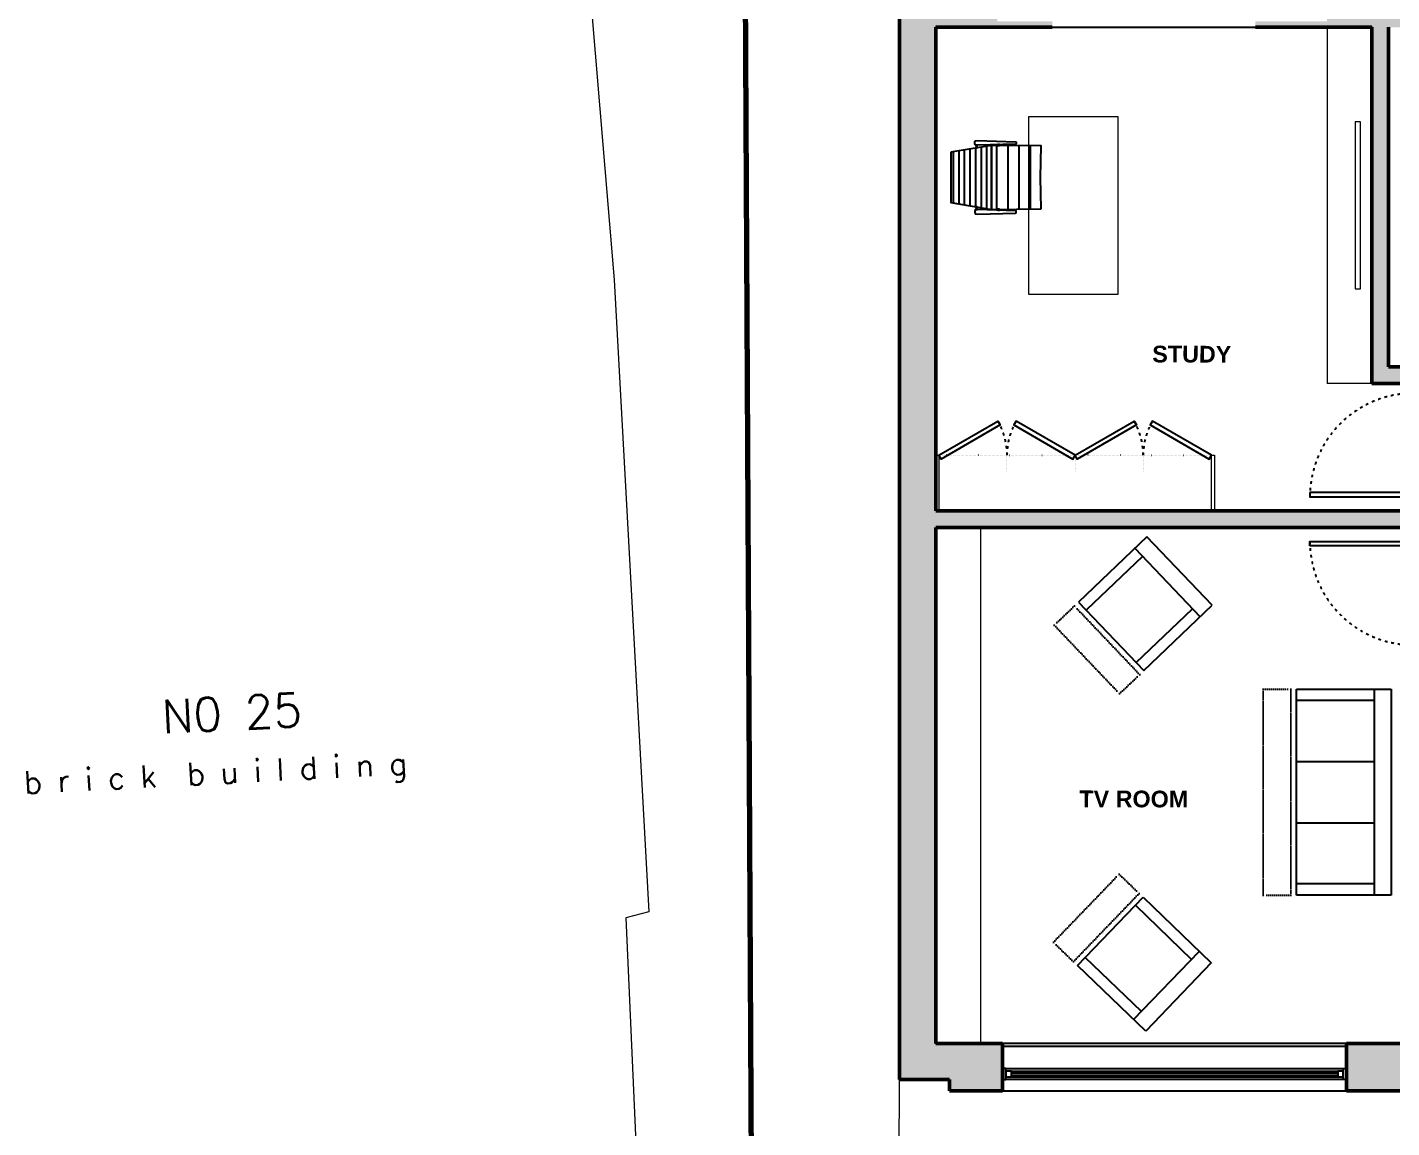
# Model space of a CAD drawing. Extents: x -28322 to 12753, y -19674 to 31372.
# Drawn here: x -22823 to -10568, y -3568 to 6316 of the extents above; entities that cross this region are included whole.
import ezdxf
from ezdxf.enums import TextEntityAlignment as Align

# ---------------------------------------------------------------- set-up
doc = ezdxf.new("R2010")
doc.units = 0
doc.linetypes.add('2270pga00$0$ACAD_ISO03W100', pattern=[30, 12, -18])
doc.linetypes.add('2270pga00$0$ACAD_ISO07W100', pattern=[3, 0, -3])
doc.layers.get('0').update_dxf_attribs({"linetype": 'CONTINUOUS'})
doc.layers.get('Defpoints').update_dxf_attribs({"linetype": 'CONTINUOUS', "lineweight": 25})
for name, color, linetype, lineweight in [('2270pga00$0$A010g - Gen Graphics', 1, 'CONTINUOUS', 18), ('2270pga00$0$A010t - Gen Text', 1, 'CONTINUOUS', 18), ('2270pga00$0$A036g - Detail Layer', 6, 'CONTINUOUS', 70), ('2270pga00$0$A315g - Ext Doors', 7, 'CONTINUOUS', 25), ('2270pga00$0$A325g - Int Doors', 1, 'CONTINUOUS', 25), ('2270pga00$0$A470g - Roof Finishes', 1, 'CONTINUOUS', 18), ('2270pga00$0$A700g - Furniture', 1, 'CONTINUOUS', 18), ('2270pga00$0$A740g - San Fittings', 1, 'CONTINUOUS', 18), ('2270pga00$0$A904g - Landscaping - hard-soft-water', 8, 'CONTINUOUS', 13), ('Walls', 3, 'CONTINUOUS', 50)]:
    doc.layers.add(name, color=color, linetype=linetype, lineweight=lineweight)
doc.layers.add('Room - Study', color=2, linetype='CONTINUOUS')
doc.layers.add('Room - TV Room', color=2, linetype='CONTINUOUS')
doc.styles.add('2270pga00$0$2019_MS 50-Room Name', font='arialbd.ttf', dxfattribs={"height": 200})
doc.styles.add('2270pga00$0$DFLT', font='simplex.shx')

msp = doc.modelspace()

# ---------------------------------------------------------------- hatches: boundary and pattern name
at = {"layer": '2270pga00$0$A010g - Gen Graphics'}
h = msp.add_hatch(color=254, dxfattribs=at)
h.dxf.hatch_style = 1
h.paths.add_polyline_path([(-10394, 14435), (-8649, 14441), (-8650, 14795), (-10761, 14787), (-10747, 9904), (-10748, 9579), (-10748, 6466), (-10748, 6316), (-10598, 6316), (-10598, 6316), (-9713, 6316), (-9713, 6641), (-10398, 6641), (-10398, 7137), (-10398, 7137), (-10398, 7137), (-10397, 7737), (-10398, 7737), (-10397, 7737), (-10397, 8337), (-10397, 8337), (-10397, 8337), (-10396, 10137), (-10396, 10137), (-10396, 10737), (-10396, 11337), (-10395, 13137), (-10395, 13137), (-10395, 13137), (-10394, 13737), (-10395, 13737), (-10394, 13737), (-10394, 14337), (-10394, 14337), (-10394, 14337)])
h.paths.add_polyline_path([(-6255, 6641), (-9015, 6641), (-9015, 6316), (-8775, 6316), (-8655, 6316), (-6255, 6316)])
h = msp.add_hatch(color=252, dxfattribs=at)
h.dxf.hatch_style = 1
h.paths.add_polyline_path([(-13985, 9904), (-14988, 9904), (-14988, -3136), (-14540, -3136), (-14540, -3236), (-14063, -3236), (-14063, -2811), (-14663, -2811), (-14663, 1823), (-10373, 1823), (-10373, 1698), (-10183, 1698), (-10183, 2098), (-10373, 2098), (-10373, 1973), (-14663, 1973), (-14663, 6316), (-13617, 6316), (-13617, 6371), (-14110, 6371), (-14110, 6411), (-13617, 6411), (-13617, 6466), (-14663, 6466), (-14663, 9579), (-13985, 9579)])
h.paths.add_polyline_path([(-10747, 9904), (-11725, 9904), (-11725, 9579), (-10748, 9579)], flags=17)
h.paths.add_polyline_path([(-10748, 6466), (-11793, 6466), (-11793, 6411), (-11151, 6411), (-11151, 6371), (-11793, 6371), (-11793, 6316), (-10748, 6316)], flags=17)
h.paths.add_polyline_path([(-4538, 6316), (-4728, 6316), (-4728, 4166), (-4538, 4166)])
h.paths.add_polyline_path([(77, 6641), (-494, 6641), (-494, 6316), (-248, 6316), (-248, 3316), (-2898, 3316), (-2898, 3166), (-248, 3166), (-248, 2388), (-86, 2388), (77, 2388)])
h.paths.add_polyline_path([(-3698, 3316), (-4538, 3316), (-4538, 3366), (-4728, 3366), (-4728, 716), (-6438, 716), (-6438, 441), (-6318, 441), (-6318, 566), (-4088, 566), (-4088, -701), (-3938, -701), (-3938, 716), (-4538, 716), (-4538, 3166), (-3698, 3166)])
h.paths.add_polyline_path([(-3938, -701), (-4088, -701), (-4088, -1001), (-3938, -1001)])
h.paths.add_polyline_path([(-3938, -1001), (-4088, -1001), (-4088, -1911), (-6318, -1911), (-6318, -1624), (-6438, -1624), (-6438, -2236), (-4863, -2236), (-4863, -3136), (-4415, -3136), (-4415, -3236), (-3937, -3236), (-3937, -2811), (-4538, -2811), (-4538, -2101), (-3938, -2101)])
h.paths.add_polyline_path([(-6318, -1274), (-6438, -1274), (-6438, -1624), (-6318, -1624)], flags=17)
h.paths.add_polyline_path([(-6318, -359), (-6438, -359), (-6438, -1274), (-6318, -1274)])
h = msp.add_hatch(color=252, dxfattribs=at)
h.dxf.hatch_style = 1
h.paths.add_polyline_path([(-8655, 6316), (-8775, 6316), (-8775, 3266), (-10598, 3266), (-10598, 6316), (-10748, 6316), (-10748, 3116), (-10373, 3116), (-10373, 3028), (-10183, 3028), (-10183, 3116), (-8655, 3116)])
h.paths.add_polyline_path([(77, 1478), (-248, 1478), (-248, -2811), (-847, -2811), (-847, -3236), (-370, -3236), (-370, -3136), (77, -3136)])
h = msp.add_hatch(color=252, dxfattribs=at)
h.dxf.hatch_style = 1
h.paths.add_polyline_path([(-8473, 716), (-8643, 716), (-8643, 566), (-8593, 566), (-8593, -1911), (-10183, -1911), (-10183, 566), (-9443, 566), (-9443, 716), (-10183, 716), (-10183, 768), (-10373, 768), (-10373, -2152), (-10373, -2811), (-10973, -2811), (-10973, -3236), (-10495, -3236), (-10495, -3136), (-10048, -3136), (-10048, -2236), (-8473, -2236)])

# ---------------------------------------------------------------- linework, layer by layer
for p, q in [((-12767, 1740), (-13382, 1153)), ((-12180, 1124), (-12767, 1740)), ((-12875, 1636), (-12289, 1021)), ((-12806, 1564), (-13313, 1081)), ((-13382, 1153), (-12795, 538)), ((-12795, 538), (-12180, 1124)), ((-12864, 610), (-12358, 1093)), ((-11423, 371), (-10573, 371)), ((-11423, -1479), (-11423, 371)), ((-10723, -1479), (-10723, 371)), ((-10573, 371), (-10573, -1479)), ((-11423, 271), (-10723, 271)), ((-11423, -279), (-10723, -279)), ((-11423, -829), (-10723, -829)), ((-10723, -1379), (-11423, -1379)), ((-13391, -2110), (-12801, -1498)), ((-12871, -1570), (-12366, -2056)), ((-12801, -1498), (-12189, -2088)), ((-10573, -1479), (-11423, -1479)), ((-12817, -2524), (-13321, -2038)), ((-12887, -2596), (-12297, -1984)), ((-12778, -2700), (-13391, -2110)), ((-12189, -2088), (-12778, -2700))]:
    msp.add_line(p, q)
at = {"color": 1}
for p, q in [((-14063, -2836), (-10973, -2836)), ((-13983, -3076), (-11053, -3076)), ((-13983, -3096), (-11053, -3096)), ((-14063, -3236), (-10973, -3236))]:
    msp.add_line(p, q, dxfattribs=at)
at = {"color": 9}
for p, q in [((-14033, -3036), (-11003, -3036)), ((-11003, -3136), (-14033, -3136))]:
    msp.add_line(p, q, dxfattribs=at)
at = {"color": 8}
for p, q in [((-13983, -3061), (-11053, -3061)), ((-13983, -3111), (-11053, -3111))]:
    msp.add_line(p, q, dxfattribs=at)
for points in [[(-14289, 5257), (-14306, 5259), (-14306, 5259), (-14306, 5259), (-14307, 5260), (-14308, 5260), (-14309, 5261), (-14309, 5261), (-14310, 5262), (-14310, 5262), (-14312, 5272), (-14312, 5283), (-14310, 5293), (-14310, 5293), (-14309, 5294), (-14309, 5294), (-14308, 5295), (-14307, 5295), (-14306, 5296), (-14306, 5296), (-14289, 5298), (-13947, 5288), (-13947, 5288), (-13947, 5288), (-13946, 5288), (-13945, 5288), (-13944, 5287), (-13943, 5287), (-13943, 5286), (-13942, 5285), (-13942, 5285), (-13942, 5285), (-13941, 5283), (-13940, 5280), (-13940, 5280), (-13940, 5277), (-13940, 5275), (-13940, 5275), (-13941, 5272), (-13942, 5270), (-13942, 5270), (-13942, 5270), (-13943, 5269), (-13943, 5268), (-13944, 5268), (-13945, 5267), (-13946, 5267), (-13947, 5267), (-13947, 5267), (-14289, 5257)], [(-14507, 5197), (-14507, 4739)], [(-14457, 5205), (-14457, 4730)], [(-14407, 5214), (-14407, 4722)], [(-14357, 5222), (-14357, 4713)], [(-14307, 5231), (-14307, 4705)], [(-14302, 5232), (-14292, 5233), (-14291, 5257), (-14303, 5259), (-14302, 5232)], [(-14257, 5239), (-14257, 4696)], [(-14207, 5248), (-14207, 4687)], [(-14117, 5255), (-14117, 4681)], [(-14107, 5262), (-14106, 5254), (-14091, 5254), (-14091, 5263), (-14107, 5262)], [(-14017, 5253), (-14017, 4682)], [(-13917, 5252), (-13917, 4683)], [(-13817, 5251), (-13817, 4684)], [(-14289, 4678), (-14306, 4676), (-14306, 4676), (-14306, 4676), (-14307, 4676), (-14308, 4675), (-14309, 4675), (-14309, 4674), (-14310, 4673), (-14310, 4673), (-14312, 4663), (-14312, 4653), (-14310, 4642), (-14310, 4642), (-14309, 4642), (-14309, 4641), (-14308, 4640), (-14307, 4640), (-14306, 4640), (-14306, 4640), (-14289, 4637), (-13947, 4647), (-13947, 4647), (-13947, 4647), (-13946, 4647), (-13945, 4648), (-13944, 4648), (-13943, 4648), (-13943, 4649), (-13942, 4650), (-13942, 4650), (-13942, 4650), (-13941, 4652), (-13940, 4655), (-13940, 4655), (-13940, 4658), (-13940, 4660), (-13940, 4660), (-13941, 4663), (-13942, 4666), (-13942, 4666), (-13942, 4666), (-13943, 4666), (-13943, 4667), (-13944, 4668), (-13945, 4668), (-13946, 4668), (-13947, 4668), (-13947, 4668), (-14289, 4678)], [(-14291, 4678), (-14292, 4702), (-14302, 4704), (-14303, 4676), (-14291, 4678)], [(-14091, 4681), (-14106, 4681), (-14107, 4673), (-14091, 4672), (-14091, 4681)]]:
    msp.add_lwpolyline(points, dxfattribs=at)
for points in [[(-14528, 5193), (-14528, 4743), (-14163, 4680), (-14163, 5255), (-14528, 5193)], [(-13718, 4685), (-13723, 4968), (-13723, 4968), (-13718, 5250), (-14163, 5255), (-14163, 4680), (-13718, 4685)], [(-14063, -3036), (-14063, -3136), (-14033, -3136), (-14033, -3036), (-14063, -3036)], [(-14033, -3061), (-14033, -3111), (-13983, -3111), (-13983, -3061), (-14033, -3061)], [(-11053, -3061), (-11053, -3111), (-11003, -3111), (-11003, -3061), (-11053, -3061)], [(-10973, -3036), (-10973, -3136), (-11003, -3136), (-11003, -3036), (-10973, -3036)]]:
    msp.add_lwpolyline(points)
at = {"color": 8, "linetype": '2270pga00$0$ACAD_ISO07W100', "ltscale": 6}
for points in [[(-13418, 1119), (-13599, 946), (-13013, 331), (-12832, 503), (-13418, 1119)], [(-11473, -1479), (-11723, -1479), (-11723, 371), (-11473, 371), (-11473, -1479)], [(-13427, -2076), (-13607, -1902), (-13017, -1290), (-12837, -1463), (-13427, -2076)]]:
    msp.add_lwpolyline(points, dxfattribs=at)
at = {"layer": '2270pga00$0$A036g - Detail Layer', "color": 1, "true_color": 0xff0000}
msp.add_line((-16383, 7928), (-16296, -9056), dxfattribs=at)
at = {"layer": '2270pga00$0$A315g - Ext Doors', "color": 8, "linetype": '2270pga00$0$ACAD_ISO03W100', "ltscale": 2}
for centre, radius, start, end in [((-10373, 2098), 930, 90, 180), ((-14635, 2473), 612, 0, 30), ((-13412, 2473), 612, 150, 180), ((-13412, 2473), 612, 0, 30), ((-12188, 2473), 612, 150, 180), ((-10373, 1698), 930, 180, 270)]:
    msp.add_arc(centre, radius, start, end, dxfattribs=at)
at = {"layer": '2270pga00$0$A325g - Int Doors', "color": 1}
for points in [[(-14635, 2473), (-14106, 2779), (-14086, 2744), (-14615, 2438), (-14635, 2473)], [(-13412, 2473), (-13942, 2779), (-13962, 2744), (-13432, 2438), (-13412, 2473)], [(-13412, 2473), (-12882, 2779), (-12862, 2744), (-13392, 2438), (-13412, 2473)], [(-12188, 2473), (-12718, 2779), (-12738, 2744), (-12208, 2438), (-12188, 2473)], [(-11303, 2138), (-11303, 2098), (-10373, 2098), (-10373, 2138), (-11303, 2138)], [(-11303, 1658), (-11303, 1698), (-10373, 1698), (-10373, 1658), (-11303, 1658)]]:
    msp.add_lwpolyline(points, dxfattribs=at)
at = {"layer": '2270pga00$0$A470g - Roof Finishes', "color": 6, "linetype": 'Continuous'}
for p, q in [((-17986, 9256), (-17552, 4047)), ((-17552, 4047), (-17240, -1628)), ((-17240, -1628), (-17448, -1683)), ((-17448, -1683), (-17215, -6946))]:
    msp.add_line(p, q, dxfattribs=at)
at = {"layer": '2270pga00$0$A700g - Furniture', "color": 1}
for p, q in [((-13829, 3916), (-13829, 5516)), ((-13829, 5516), (-13029, 5516)), ((-13029, 5516), (-13029, 3916)), ((-13029, 3916), (-13829, 3916))]:
    msp.add_line(p, q, dxfattribs=at)
at = {"layer": '2270pga00$0$A740g - San Fittings'}
for p, q in [((-11148, 6316), (-11148, 3116)), ((-10848, 5466), (-10898, 5466)), ((-10898, 5466), (-10898, 3966)), ((-10848, 3966), (-10848, 5466)), ((-10898, 3966), (-10848, 3966)), ((-10748, 3116), (-11148, 3116)), ((-14663, 2473), (-14635, 2473)), ((-14635, 2473), (-14635, 1973)), ((-12188, 1973), (-12188, 2473)), ((-12188, 2473), (-12161, 2473)), ((-12161, 2473), (-12161, 1973)), ((-14263, 1823), (-14263, -2811))]:
    msp.add_line(p, q, dxfattribs=at)
at = {"layer": '2270pga00$0$A904g - Landscaping - hard-soft-water'}
msp.add_line((-15007, -7549), (-14988, -3136), dxfattribs=at)
at = {"layer": 'Defpoints', "color": 8, "linetype": '2270pga00$0$ACAD_ISO07W100', "ltscale": 4}
for p, q in [((-14024, 2473), (-14635, 2473)), ((-14635, 2473), (-14635, 2323)), ((-14024, 2473), (-14024, 2323)), ((-14024, 2473), (-13412, 2473)), ((-14024, 2473), (-14024, 2323)), ((-12800, 2473), (-13412, 2473)), ((-13412, 2473), (-13412, 2323)), ((-13412, 2473), (-13412, 2323)), ((-12800, 2473), (-12800, 2323)), ((-12800, 2473), (-12188, 2473)), ((-12800, 2473), (-12800, 2323)), ((-12188, 2473), (-12188, 2323)), ((-14063, -2836), (-14063, -3236)), ((-10973, -2836), (-10973, -3236))]:
    msp.add_line(p, q, dxfattribs=at)
at = {"layer": 'Room - Study'}
msp.add_lwpolyline([(-14663, 1973), (-14663, 6316), (-10748, 6316), (-10748, 3116), (-10373, 3116), (-10373, 1973)], close=True, dxfattribs=at)
at = {"layer": 'Room - TV Room'}
msp.add_lwpolyline([(-14663, 1823), (-10373, 1823), (-10373, -2811), (-14663, -2811)], close=True, dxfattribs=at)
at = {"layer": 'Walls'}
for p, q in [((-14988, -3136), (-14988, 9904)), ((-14663, 1973), (-14663, 6316)), ((-14663, 6316), (-13617, 6316)), ((-11793, 6316), (-10748, 6316)), ((-10748, 6316), (-10748, 3116)), ((-10598, 3266), (-10598, 6316)), ((-8775, 3266), (-10598, 3266)), ((-10748, 3116), (-10373, 3116)), ((-14663, 1973), (-10373, 1973)), ((-14663, -2811), (-14663, 1823)), ((-14663, 1823), (-10373, 1823)), ((-14663, -2811), (-14063, -2811)), ((-14063, -2811), (-14063, -3236)), ((-10373, -2811), (-10973, -2811)), ((-10973, -2811), (-10973, -3236)), ((-14988, -3136), (-14540, -3136)), ((-14540, -3136), (-14540, -3236)), ((-14063, -3236), (-14540, -3236)), ((-10495, -3236), (-10973, -3236))]:
    msp.add_line(p, q, dxfattribs=at)

# ---------------------------------------------------------------- texts
at = {"layer": '2270pga00$0$A010t - Gen Text', "style": '2270pga00$0$2019_MS 50-Room Name'}
for s, p in [('STUDY', (-12719, 3306)), ('TV ROOM', (-13374, -689))]:
    msp.add_text(s, height=150, rotation=359.8566, dxfattribs=at).set_placement(p)
at = {"layer": '2270pga00$0$A010t - Gen Text', "style": '2270pga00$0$DFLT'}
for s, height, p in [('N0 25', 300, (-20978, 6)), ('b r i c k  b u i l d i n g ', 200, (-21058, -477))]:
    msp.add_text(s, height=height, rotation=2.9308, dxfattribs=at).set_placement(p, align=Align.CENTER)

doc.saveas('drawing.dxf')
